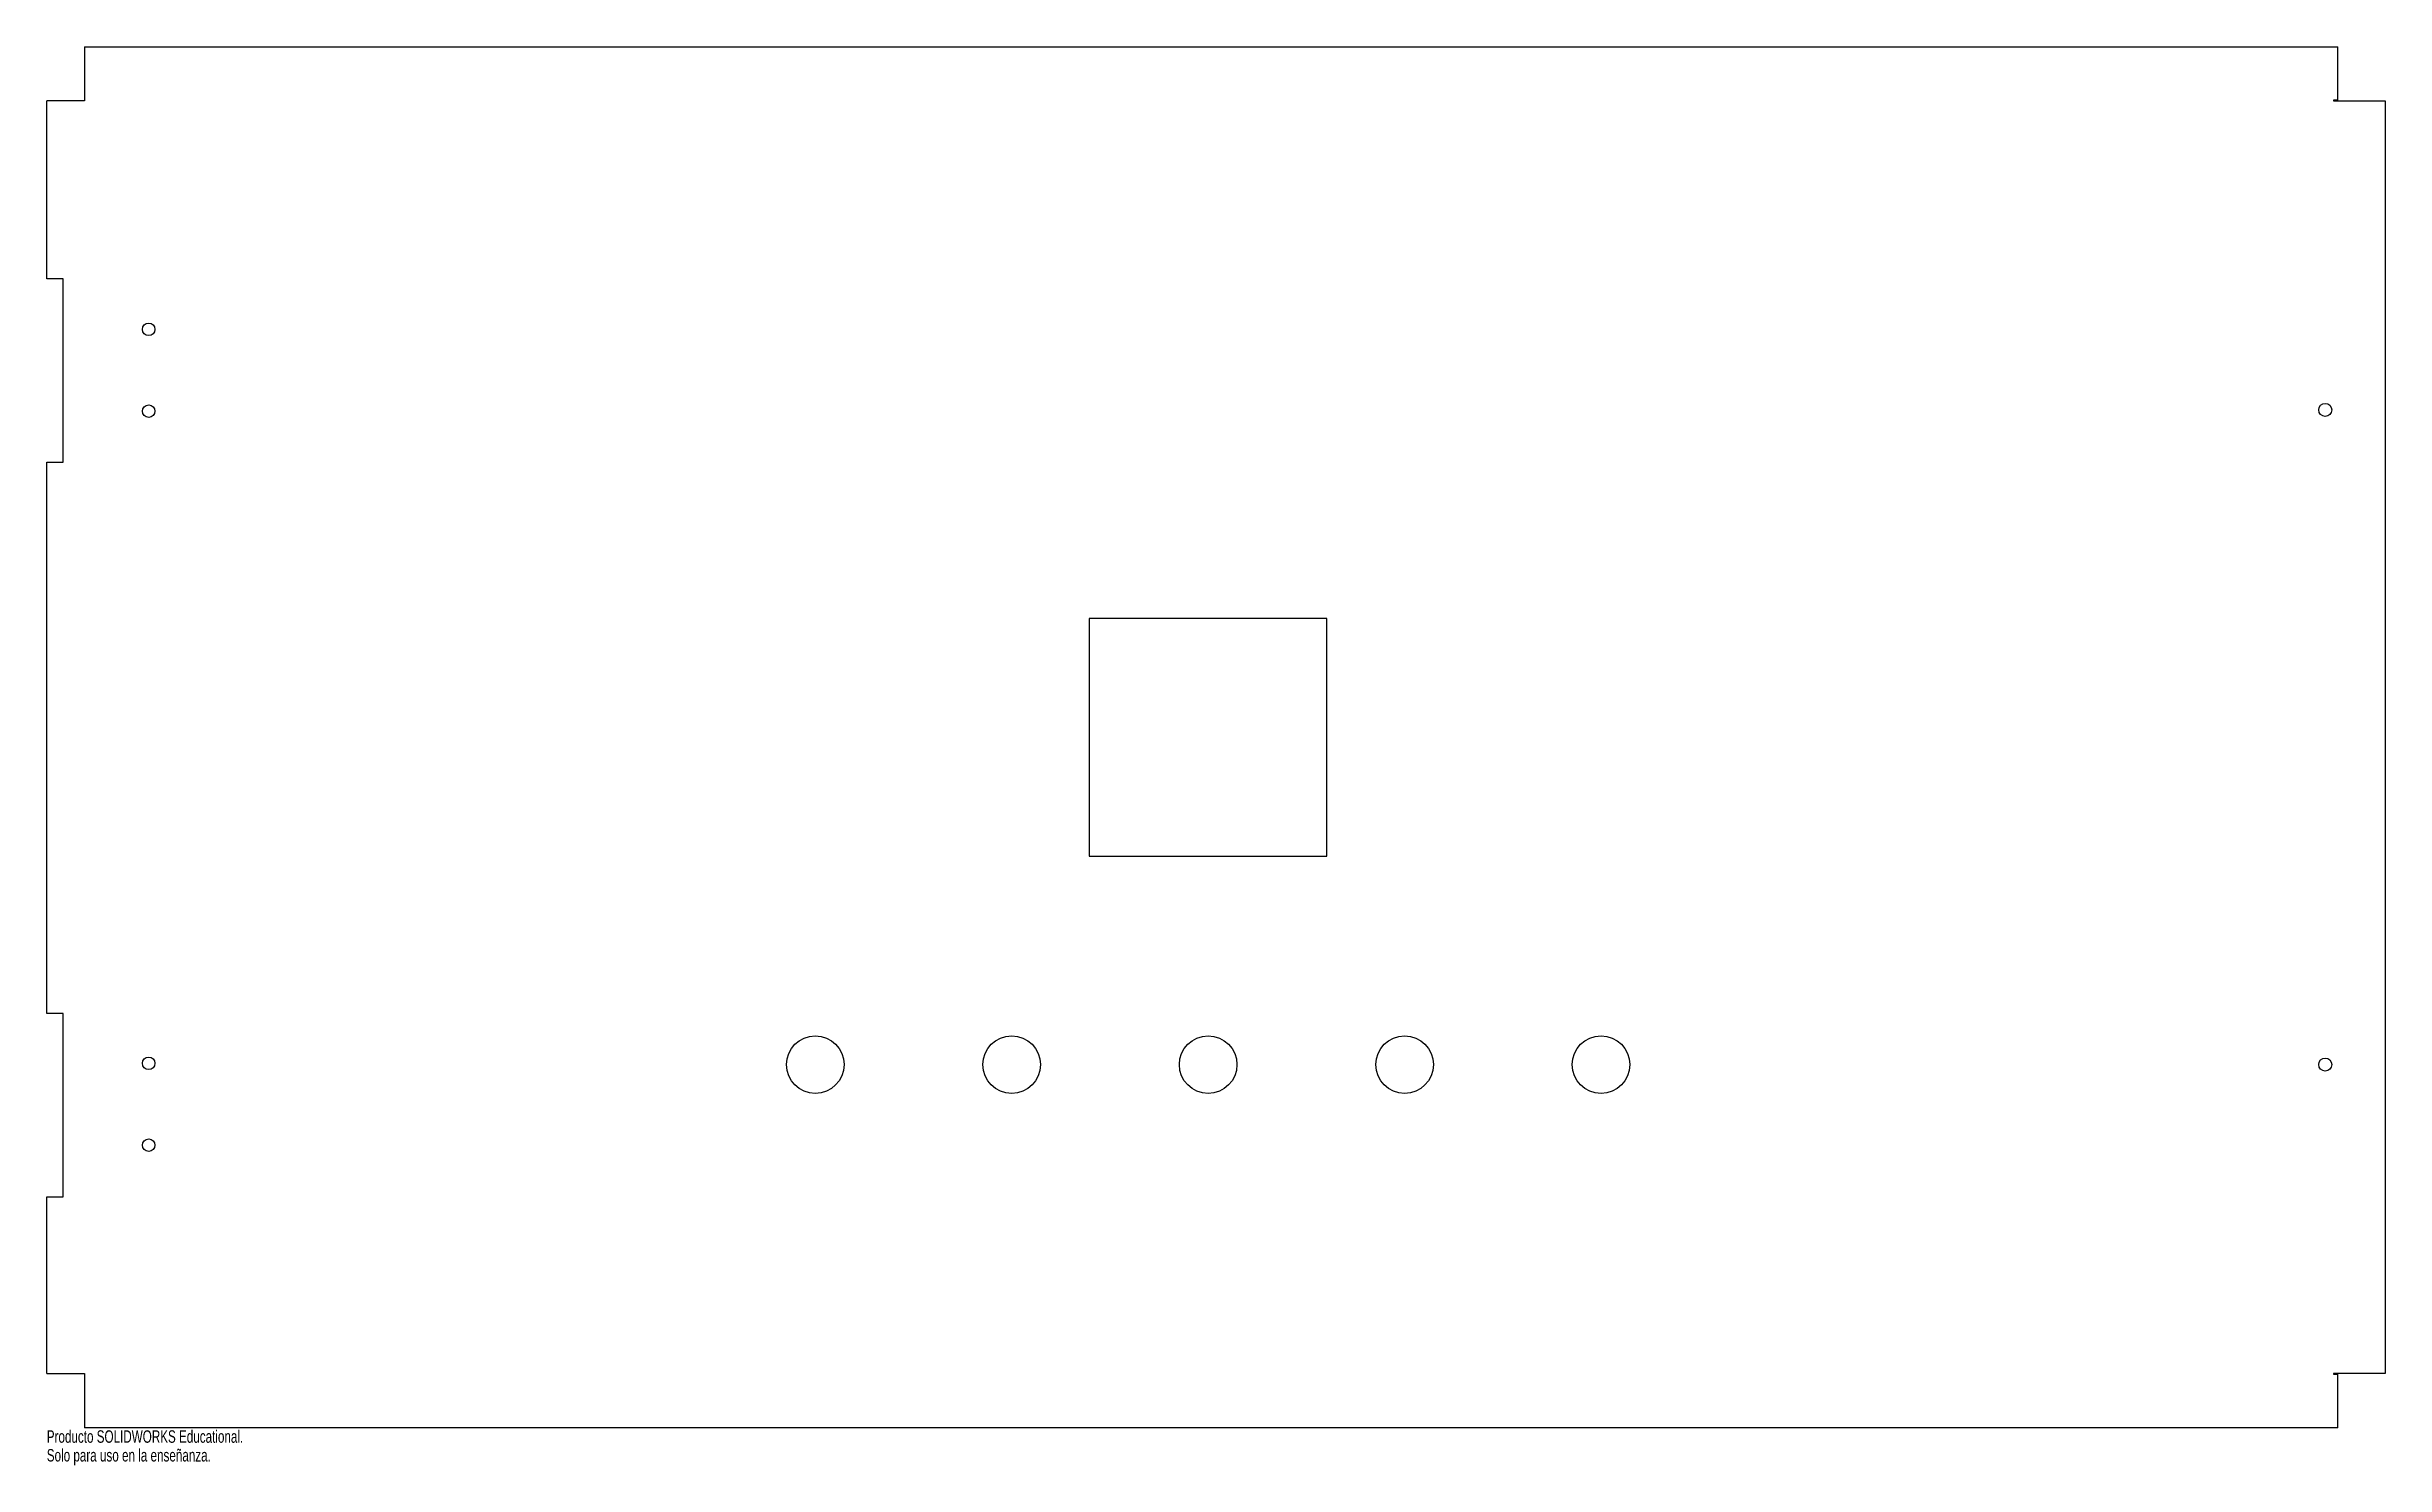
# Model space of a CAD drawing. Header units: inches. Extents: x -14.6 to 21.1, y -10.6 to 11.1.
import ezdxf

# ---------------------------------------------------------------- set-up
doc = ezdxf.new("R2010")
doc.units = ezdxf.units.IN
doc.header["$MEASUREMENT"] = 0
doc.styles.add('SLDTEXTSTYLE0', font='TXT', dxfattribs={"width": 0.7})

msp = doc.modelspace()

# ---------------------------------------------------------------- linework, layer by layer
at = {"color": 7, "linetype": 'Continuous', "lineweight": 25}
for p, q in [((-13.991, 11.098), (-13.991, 10.272)), ((-13.991, 11.098), (20.419, 11.098)), ((20.419, 10.283), (20.419, 11.098)), ((-14.567, 7.552), (-14.567, 10.272)), ((-13.991, 10.272), (-14.567, 10.272)), ((20.419, 10.283), (20.353, 10.283)), ((20.353, 10.283), (20.353, 10.272)), ((20.353, 10.272), (21.145, 10.272)), ((21.145, 10.272), (21.145, -9.168)), ((-14.317, 7.552), (-14.567, 7.552)), ((-14.317, 4.752), (-14.317, 7.552)), ((-14.567, -3.668), (-14.567, 4.752)), ((-14.567, 4.752), (-14.317, 4.752)), ((1.354, 2.367), (1.354, -1.263)), ((4.984, 2.367), (1.354, 2.367)), ((4.984, -1.263), (4.984, 2.367)), ((1.354, -1.263), (4.984, -1.263)), ((-14.317, -3.668), (-14.567, -3.668)), ((-14.317, -6.468), (-14.317, -3.668)), ((-14.567, -9.168), (-14.567, -6.468)), ((-14.567, -6.468), (-14.317, -6.468)), ((-14.567, -9.168), (-13.991, -9.168)), ((-13.991, -9.168), (-13.991, -9.994)), ((21.145, -9.168), (20.353, -9.168)), ((20.353, -9.168), (20.353, -9.178)), ((20.353, -9.178), (20.419, -9.178)), ((20.419, -9.994), (20.419, -9.178)), ((20.419, -9.994), (-13.991, -9.994))]:
    msp.add_line(p, q, dxfattribs=at)
for centre, radius in [((-13.011, 6.782), 0.095), ((-13.011, 5.532), 0.095), ((20.229, 5.552), 0.1), ((-2.831, -4.448), 0.44), ((0.169, -4.448), 0.44), ((3.169, -4.448), 0.44), ((6.169, -4.448), 0.44), ((9.169, -4.448), 0.44), ((-13.011, -4.428), 0.095), ((20.229, -4.448), 0.1), ((-13.011, -5.678), 0.095)]:
    msp.add_circle(centre, radius, dxfattribs=at)

# ---------------------------------------------------------------- texts
at = {"color": 7, "linetype": 'Continuous', "char_height": 0.1903, "attachment_point": 1, "style": 'SLDTEXTSTYLE0'}
for s, insert in [('Solo para uso en la enseñanza.', (-14.567, -10.32)), ('Producto SOLIDWORKS Educational.', (-14.567, -10.034))]:
    msp.add_mtext(s, dxfattribs=dict(at, insert=insert))

doc.saveas('drawing.dxf')
